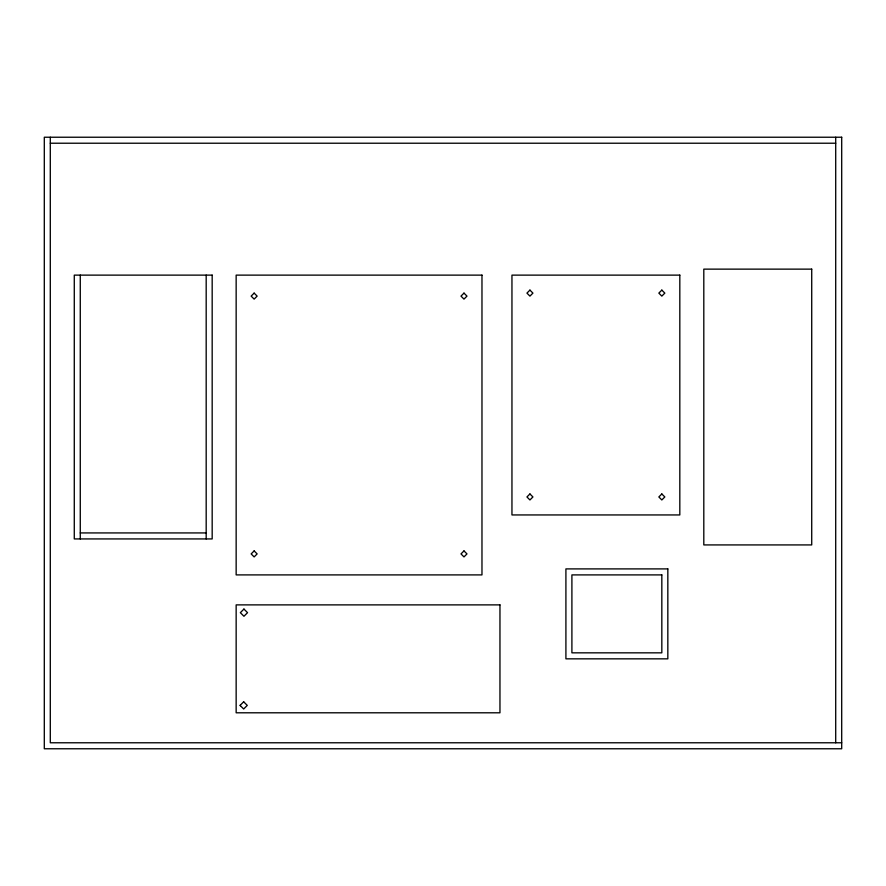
<?xml version="1.0" encoding="UTF-8"?>
<svg xmlns="http://www.w3.org/2000/svg" width="886" height="886" viewBox="0 0 886 886"><rect width="100%" height="100%" fill="white"/><g stroke="black" fill="none" stroke-linecap="round" stroke-linejoin="round"><path stroke-width="1.33" d="M50.292 143.222L835.708 143.222M80.272 532.929L206.183 532.929M841.7 742.778L50.292 742.778L50.292 137.23M835.708 137.23L835.708 742.778M240.35 705.112L240.35 705.666M206.183 275.125L206.183 538.932M80.272 275.125L80.272 538.932M254.138 293.111L251.148 296.112L254.138 299.114L257.139 296.112L254.138 293.111M463.987 293.111L460.986 296.112L463.987 299.114L466.977 296.112L463.987 293.111M254.138 550.915L251.148 553.916L254.138 556.917L257.139 553.916L254.138 550.915M529.939 290.11L526.937 293.111L529.939 296.112L532.929 293.111L529.939 290.11M243.949 609.07L240.35 612.669L243.949 616.268L247.548 612.669L243.949 609.07M243.672 701.79L240.073 705.389L243.672 708.988L247.272 705.389L243.672 701.79M661.831 290.11L658.841 293.111L661.831 296.112L664.832 293.111L661.831 290.11M463.987 550.915L460.986 553.916L463.987 556.917L466.977 553.916L463.987 550.915M529.939 493.967L526.937 496.957L529.939 499.959L532.929 496.957L529.939 493.967M661.831 493.967L658.841 496.957L661.831 499.959L664.832 496.957L661.831 493.967M841.7 137.23L44.3 137.23L44.3 748.77L841.7 748.77L841.7 137.23M811.72 269.134L703.805 269.134L703.805 544.923L811.72 544.923L811.72 269.134M212.175 275.125L74.28 275.125L74.28 538.932L212.175 538.932L212.175 275.125M481.973 275.125L236.152 275.125L236.152 574.903L481.973 574.903L481.973 275.125M679.817 275.125L511.953 275.125L511.953 514.943L679.817 514.943L679.817 275.125M667.834 568.901L565.91 568.901L565.91 658.841L667.834 658.841L667.834 568.901M661.831 574.903L571.902 574.903L571.902 652.838L661.831 652.838L661.831 574.903M499.959 604.883L236.152 604.883L236.152 712.798L499.959 712.798L499.959 604.883"/></g></svg>
